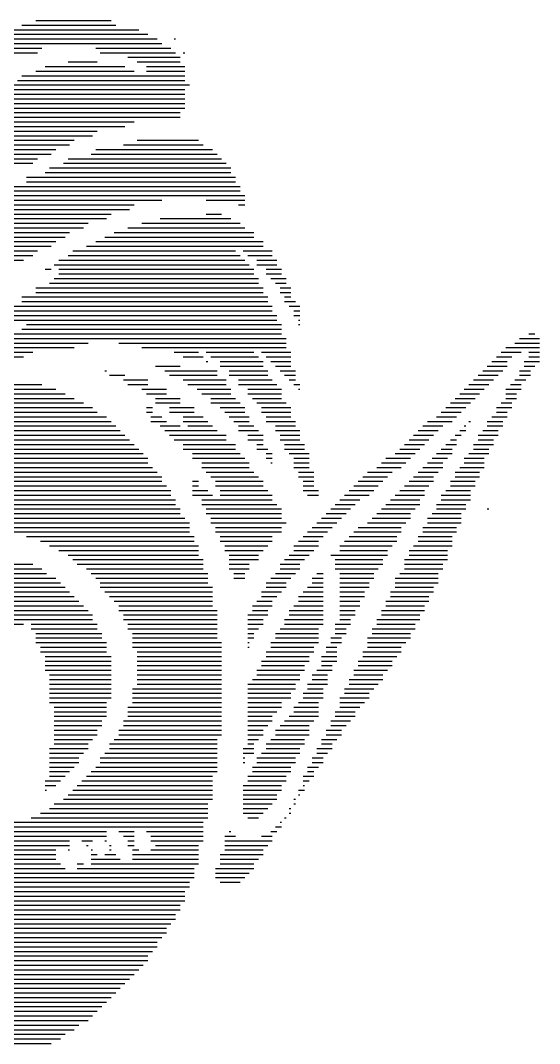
# Model space of a CAD drawing. Header units: inches. Extents: x -5 to 125, y -8 to 83.
# Drawn here: x 71.03 to 73.89, y 30.69 to 36.33 of the extents above; entities that cross this region are included whole.
import ezdxf

# ---------------------------------------------------------------- set-up
doc = ezdxf.new("R2010")
doc.units = ezdxf.units.IN
doc.layers.add('Bottom Overlay', color=54, linetype='Continuous')

msp = doc.modelspace()

# ---------------------------------------------------------------- linework, layer by layer
at = {"layer": 'Bottom Overlay'}
for p, q in [((71.1135, 36.327), (71.5284, 36.327)), ((70.9865, 36.2762), (71.6808, 36.2762)), ((71.0373, 36.3016), (71.5538, 36.3016)), ((70.8849, 36.2254), (71.7824, 36.2254)), ((70.9357, 36.2508), (71.7316, 36.2508)), ((71.8755, 36.2254), (71.884, 36.2254)), ((70.7833, 36.1492), (71.122, 36.1492)), ((70.8087, 36.1746), (71.1474, 36.1746)), ((70.8595, 36.2), (71.8078, 36.2)), ((71.4437, 36.1746), (71.8586, 36.1746)), ((71.4691, 36.1492), (71.884, 36.1492)), ((71.9263, 36.1492), (71.9348, 36.1492)), ((71.2913, 36.0984), (71.4522, 36.0984)), ((71.6215, 36.1238), (71.9094, 36.1238)), ((71.6723, 36.0984), (71.9094, 36.0984)), ((71.1135, 36.0476), (71.6554, 36.0476)), ((71.1643, 36.073), (71.6046, 36.073)), ((71.7231, 36.073), (71.9348, 36.073)), ((71.7231, 36.0476), (71.9348, 36.0476)), ((71.0119, 35.9968), (71.9348, 35.9968)), ((71.0373, 36.0222), (71.9348, 36.0222)), ((70.9103, 35.9206), (71.9348, 35.9206)), ((70.9357, 35.946), (71.9348, 35.946)), ((70.9865, 35.9714), (71.9602, 35.9714)), ((70.8087, 35.8698), (71.9348, 35.8698)), ((70.8849, 35.8952), (71.9348, 35.8952)), ((70.7833, 35.819), (71.9094, 35.819)), ((70.8087, 35.8444), (71.9348, 35.8444)), ((70.7071, 35.7682), (71.6554, 35.7682)), ((70.7579, 35.7936), (71.9094, 35.7936)), ((70.6563, 35.7174), (71.4522, 35.7174)), ((70.7071, 35.7428), (71.6046, 35.7428)), ((70.6055, 35.6666), (71.3252, 35.6666)), ((70.6055, 35.6412), (71.2998, 35.6412)), ((70.6563, 35.692), (71.4268, 35.692)), ((71.5961, 35.6412), (72.0364, 35.6412)), ((71.6723, 35.6666), (72.011, 35.6666)), ((70.5547, 35.6158), (71.2236, 35.6158)), ((70.5547, 35.5904), (71.1982, 35.5904)), ((71.4183, 35.5904), (72.1126, 35.5904)), ((71.4437, 35.6158), (72.0872, 35.6158)), ((70.5039, 35.5396), (71.0966, 35.5396)), ((70.5293, 35.565), (71.122, 35.565)), ((71.2659, 35.5396), (72.1634, 35.5396)), ((71.2913, 35.565), (72.138, 35.565)), ((71.1643, 35.4888), (72.1888, 35.4888)), ((71.1897, 35.5142), (72.1888, 35.5142)), ((70.9865, 35.4126), (72.2396, 35.4126)), ((71.0627, 35.4634), (72.2142, 35.4634)), ((71.0627, 35.438), (72.2142, 35.438)), ((70.9103, 35.3618), (72.265, 35.3618)), ((70.9611, 35.3872), (72.2396, 35.3872)), ((70.8087, 35.311), (71.6554, 35.311)), ((70.8849, 35.3364), (71.8078, 35.3364)), ((72.0533, 35.3364), (72.265, 35.3364)), ((72.2311, 35.311), (72.265, 35.311)), ((70.4023, 35.2602), (71.5284, 35.2602)), ((70.8087, 35.2856), (71.63, 35.2856)), ((72.0533, 35.2602), (72.138, 35.2602)), ((70.3515, 35.2094), (71.4014, 35.2094)), ((70.3769, 35.2348), (71.503, 35.2348)), ((71.6977, 35.2094), (72.2396, 35.2094)), ((71.7993, 35.2348), (72.1888, 35.2348)), ((70.3261, 35.1332), (71.2744, 35.1332)), ((70.3515, 35.184), (71.376, 35.184)), ((70.3515, 35.1586), (71.2998, 35.1586)), ((71.4945, 35.1332), (72.3158, 35.1332)), ((71.5453, 35.1586), (72.3158, 35.1586)), ((71.6215, 35.184), (72.265, 35.184)), ((70.3007, 35.1078), (71.2236, 35.1078)), ((70.3007, 35.0824), (71.1982, 35.0824)), ((71.3929, 35.0824), (72.3666, 35.0824)), ((71.4437, 35.1078), (72.3666, 35.1078)), ((70.2753, 35.0316), (71.0966, 35.0316)), ((70.3007, 35.057), (71.122, 35.057)), ((71.2913, 35.0316), (72.2396, 35.0316)), ((71.3167, 35.057), (72.2142, 35.057)), ((72.2565, 35.057), (72.4174, 35.057)), ((72.2819, 35.0316), (72.4174, 35.0316)), ((70.2499, 35.0062), (71.0458, 35.0062)), ((71.2151, 34.9808), (72.2904, 34.9808)), ((71.2405, 35.0062), (72.265, 35.0062)), ((72.3327, 35.0062), (72.4428, 35.0062)), ((72.3327, 34.9808), (72.4428, 34.9808)), ((71.1643, 34.9554), (71.1982, 34.9554)), ((71.2151, 34.9046), (72.3412, 34.9046)), ((71.2405, 34.9554), (72.3158, 34.9554)), ((71.2405, 34.93), (72.3158, 34.93)), ((72.3835, 34.9554), (72.4682, 34.9554)), ((72.3835, 34.93), (72.4682, 34.93)), ((72.4089, 34.9046), (72.4936, 34.9046)), ((71.1135, 34.8538), (72.3666, 34.8538)), ((71.1897, 34.8792), (72.3412, 34.8792)), ((72.4343, 34.8792), (72.4936, 34.8792)), ((72.4597, 34.8538), (72.519, 34.8538)), ((71.0373, 34.803), (72.392, 34.803)), ((71.1135, 34.8284), (72.3666, 34.8284)), ((72.4597, 34.8284), (72.519, 34.8284)), ((72.4851, 34.803), (72.519, 34.803)), ((70.9611, 34.7522), (72.4174, 34.7522)), ((71.0373, 34.7776), (72.392, 34.7776)), ((72.4851, 34.7776), (72.5444, 34.7776)), ((72.5105, 34.7522), (72.5698, 34.7522)), ((70.9103, 34.7014), (72.4428, 34.7014)), ((70.9611, 34.7268), (72.4174, 34.7268)), ((72.5359, 34.7268), (72.5698, 34.7268)), ((72.5359, 34.7014), (72.5698, 34.7014)), ((70.8849, 34.676), (72.4428, 34.676)), ((71.0373, 34.6252), (72.4682, 34.6252)), ((71.0627, 34.6506), (72.4682, 34.6506)), ((72.5613, 34.676), (72.5698, 34.676)), ((72.5613, 34.6506), (72.5698, 34.6506)), ((70.9611, 34.5744), (72.4936, 34.5744)), ((70.9865, 34.5998), (72.4682, 34.5998)), ((73.7805, 34.5744), (73.8906, 34.5744)), ((73.8313, 34.5998), (73.8652, 34.5998)), ((70.8849, 34.5236), (71.3252, 34.5236)), ((70.9103, 34.549), (71.4014, 34.549)), ((71.5707, 34.549), (72.4936, 34.549)), ((71.6977, 34.5236), (72.4936, 34.5236)), ((73.7043, 34.5236), (73.8906, 34.5236)), ((73.7551, 34.549), (73.8906, 34.549)), ((70.8087, 34.4728), (71.0458, 34.4728)), ((70.8341, 34.4982), (71.0966, 34.4982)), ((71.8755, 34.4982), (72.011, 34.4982)), ((71.9263, 34.4728), (72.0364, 34.4728)), ((72.0533, 34.4982), (72.3158, 34.4982)), ((72.0787, 34.4728), (72.3412, 34.4728)), ((72.3581, 34.4982), (72.519, 34.4982)), ((72.3835, 34.4728), (72.519, 34.4728)), ((73.6535, 34.4728), (73.7382, 34.4728)), ((73.6789, 34.4982), (73.789, 34.4982)), ((73.8313, 34.4982), (73.8906, 34.4982)), ((73.8313, 34.4728), (73.8906, 34.4728)), ((71.7739, 34.422), (71.9094, 34.422)), ((72.0533, 34.4474), (72.0618, 34.4474)), ((72.1295, 34.4474), (72.3666, 34.4474)), ((72.1295, 34.422), (72.3666, 34.422)), ((72.4089, 34.4474), (72.519, 34.4474)), ((72.4343, 34.422), (72.519, 34.422)), ((73.6027, 34.422), (73.7128, 34.422)), ((73.6281, 34.4474), (73.7128, 34.4474)), ((73.8059, 34.4474), (73.8906, 34.4474)), ((73.8059, 34.422), (73.8652, 34.422)), ((71.4945, 34.3966), (71.503, 34.3966)), ((71.5199, 34.3712), (71.6046, 34.3712)), ((71.5961, 34.3458), (71.7316, 34.3458)), ((71.8247, 34.3966), (72.1126, 34.3966)), ((71.8501, 34.3712), (72.1126, 34.3712)), ((71.9263, 34.3458), (72.1634, 34.3458)), ((72.1803, 34.3966), (72.392, 34.3966)), ((72.1803, 34.3712), (72.392, 34.3712)), ((72.2311, 34.3458), (72.4174, 34.3458)), ((72.4597, 34.3966), (72.5444, 34.3966)), ((72.4851, 34.3712), (72.5444, 34.3712)), ((72.5105, 34.3458), (72.5444, 34.3458)), ((73.5265, 34.3458), (73.6366, 34.3458)), ((73.5519, 34.3712), (73.662, 34.3712)), ((73.5773, 34.3966), (73.6874, 34.3966)), ((73.7551, 34.3458), (73.8144, 34.3458)), ((73.7805, 34.3966), (73.8398, 34.3966)), ((73.7805, 34.3712), (73.8398, 34.3712)), ((70.3769, 34.295), (71.2236, 34.295)), ((70.4023, 34.3204), (71.1474, 34.3204)), ((71.6215, 34.3204), (71.7316, 34.3204)), ((71.6977, 34.295), (71.8332, 34.295)), ((71.9517, 34.3204), (72.1634, 34.3204)), ((72.0025, 34.295), (72.1888, 34.295)), ((72.2311, 34.3204), (72.4428, 34.3204)), ((72.2819, 34.295), (72.4682, 34.295)), ((72.5359, 34.3204), (72.5698, 34.3204)), ((72.5613, 34.295), (72.5698, 34.295)), ((73.4757, 34.295), (73.5858, 34.295)), ((73.5011, 34.3204), (73.6112, 34.3204)), ((73.7043, 34.295), (73.789, 34.295)), ((73.7297, 34.3204), (73.789, 34.3204)), ((70.3515, 34.2696), (71.2744, 34.2696)), ((70.3515, 34.2442), (71.3252, 34.2442)), ((71.7231, 34.2696), (71.8332, 34.2696)), ((71.7739, 34.2442), (71.9094, 34.2442)), ((72.0279, 34.2696), (72.1888, 34.2696)), ((72.0787, 34.2442), (72.2142, 34.2442)), ((72.2819, 34.2696), (72.4682, 34.2696)), ((72.3073, 34.2442), (72.4682, 34.2442)), ((73.4249, 34.2442), (73.535, 34.2442)), ((73.4503, 34.2696), (73.5604, 34.2696)), ((73.7043, 34.2696), (73.7636, 34.2696)), ((73.7043, 34.2442), (73.7636, 34.2442)), ((67.5575, 34.1934), (71.4268, 34.1934)), ((70.3261, 34.2188), (71.376, 34.2188)), ((71.7231, 34.1934), (71.757, 34.1934)), ((71.7739, 34.2188), (71.9094, 34.2188)), ((71.8501, 34.1934), (71.9856, 34.1934)), ((72.0787, 34.2188), (72.2396, 34.2188)), ((72.1295, 34.1934), (72.265, 34.1934)), ((72.3327, 34.2188), (72.4936, 34.2188)), ((72.3581, 34.1934), (72.519, 34.1934)), ((73.3741, 34.1934), (73.4842, 34.1934)), ((73.3995, 34.2188), (73.5096, 34.2188)), ((73.6535, 34.1934), (73.7382, 34.1934)), ((73.6789, 34.2188), (73.7382, 34.2188)), ((66.5161, 34.1426), (71.503, 34.1426)), ((67.1511, 34.1172), (71.5284, 34.1172)), ((67.5575, 34.168), (71.4522, 34.168)), ((71.7231, 34.168), (71.757, 34.168)), ((71.7485, 34.1426), (71.8078, 34.1426)), ((71.7485, 34.1172), (71.8332, 34.1172)), ((71.8501, 34.168), (71.9856, 34.168)), ((71.9263, 34.1426), (72.0364, 34.1426)), ((71.9263, 34.1172), (72.0618, 34.1172)), ((72.1549, 34.168), (72.265, 34.168)), ((72.1803, 34.1426), (72.2904, 34.1426)), ((72.2057, 34.1172), (72.2904, 34.1172)), ((72.3581, 34.168), (72.519, 34.168)), ((72.3835, 34.1426), (72.519, 34.1426)), ((72.3835, 34.1172), (72.5444, 34.1172)), ((73.2725, 34.1172), (73.408, 34.1172)), ((73.3233, 34.1426), (73.4334, 34.1426)), ((73.3487, 34.168), (73.4588, 34.168)), ((73.5011, 34.1172), (73.5096, 34.1172)), ((73.6027, 34.1172), (73.6874, 34.1172)), ((73.6281, 34.1426), (73.7128, 34.1426)), ((73.6535, 34.168), (73.7128, 34.168)), ((67.1511, 34.0918), (71.5538, 34.0918)), ((67.1511, 34.0664), (71.5792, 34.0664)), ((71.7993, 34.0918), (71.9094, 34.0918)), ((71.8247, 34.0664), (72.1126, 34.0664)), ((71.9517, 34.0918), (72.0872, 34.0918)), ((72.2311, 34.0918), (72.3158, 34.0918)), ((72.2311, 34.0664), (72.3412, 34.0664)), ((72.4343, 34.0918), (72.5444, 34.0918)), ((72.4343, 34.0664), (72.5698, 34.0664)), ((73.2217, 34.0664), (73.3318, 34.0664)), ((73.2471, 34.0918), (73.3572, 34.0918)), ((73.4503, 34.0664), (73.4842, 34.0664)), ((73.4757, 34.0918), (73.4842, 34.0918)), ((73.5773, 34.0664), (73.662, 34.0664)), ((73.6027, 34.0918), (73.6874, 34.0918)), ((67.1003, 34.041), (71.6046, 34.041)), ((67.1003, 34.0156), (71.63, 34.0156)), ((71.8501, 34.041), (72.1634, 34.041)), ((71.8755, 34.0156), (72.1634, 34.0156)), ((72.2819, 34.041), (72.3666, 34.041)), ((72.2819, 34.0156), (72.3666, 34.0156)), ((72.4597, 34.041), (72.5698, 34.041)), ((72.4597, 34.0156), (72.5698, 34.0156)), ((73.1709, 34.0156), (73.281, 34.0156)), ((73.1963, 34.041), (73.3064, 34.041)), ((73.3995, 34.0156), (73.4334, 34.0156)), ((73.4249, 34.041), (73.4588, 34.041)), ((73.5519, 34.041), (73.662, 34.041)), ((73.5519, 34.0156), (73.6366, 34.0156)), ((67.0749, 33.9648), (71.6808, 33.9648)), ((67.1003, 33.9902), (71.6554, 33.9902)), ((71.9263, 33.9902), (72.2142, 33.9902)), ((71.9263, 33.9648), (72.2142, 33.9648)), ((72.3327, 33.9902), (72.3666, 33.9902)), ((72.3327, 33.9648), (72.392, 33.9648)), ((72.4851, 33.9902), (72.5952, 33.9902)), ((72.4851, 33.9648), (72.5952, 33.9648)), ((73.1201, 33.9648), (73.2302, 33.9648)), ((73.1455, 33.9902), (73.2556, 33.9902)), ((73.3487, 33.9648), (73.408, 33.9648)), ((73.3741, 33.9902), (73.4334, 33.9902)), ((73.5265, 33.9902), (73.6366, 33.9902)), ((73.5265, 33.9648), (73.6112, 33.9648)), ((67.0495, 33.9394), (71.7062, 33.9394)), ((67.0495, 33.914), (71.7316, 33.914)), ((71.9771, 33.9394), (72.2396, 33.9394)), ((71.9771, 33.914), (72.265, 33.914)), ((72.3835, 33.9394), (72.4174, 33.9394)), ((72.3835, 33.914), (72.4174, 33.914)), ((72.5105, 33.9394), (72.6206, 33.9394)), ((72.5359, 33.914), (72.6206, 33.914)), ((73.0439, 33.914), (73.1794, 33.914)), ((73.0947, 33.9394), (73.2048, 33.9394)), ((73.2979, 33.914), (73.3826, 33.914)), ((73.3233, 33.9394), (73.408, 33.9394)), ((73.4757, 33.914), (73.5858, 33.914)), ((73.5011, 33.9394), (73.6112, 33.9394)), ((67.0241, 33.8886), (71.7316, 33.8886)), ((70.5039, 33.8632), (71.757, 33.8632)), ((70.5547, 33.8378), (71.7824, 33.8378)), ((72.0279, 33.8886), (72.2904, 33.8886)), ((72.0279, 33.8632), (72.2904, 33.8632)), ((72.0533, 33.8378), (72.3158, 33.8378)), ((72.4089, 33.8886), (72.4174, 33.8886)), ((72.5359, 33.8886), (72.6206, 33.8886)), ((72.5359, 33.8632), (72.6206, 33.8632)), ((72.5613, 33.8378), (72.646, 33.8378)), ((72.9423, 33.8378), (73.0778, 33.8378)), ((72.9931, 33.8632), (73.1286, 33.8632)), ((73.0185, 33.8886), (73.154, 33.8886)), ((73.2217, 33.8378), (73.3318, 33.8378)), ((73.2471, 33.8632), (73.3572, 33.8632)), ((73.2725, 33.8886), (73.3572, 33.8886)), ((73.4249, 33.8378), (73.5604, 33.8378)), ((73.4503, 33.8632), (73.5858, 33.8632)), ((73.4757, 33.8886), (73.5858, 33.8886)), ((70.5547, 33.8124), (71.8078, 33.8124)), ((70.5547, 33.787), (71.8078, 33.787)), ((71.9771, 33.787), (72.011, 33.787)), ((72.0787, 33.8124), (72.3412, 33.8124)), ((72.1041, 33.787), (72.3666, 33.787)), ((72.5613, 33.8124), (72.646, 33.8124)), ((72.5867, 33.787), (72.646, 33.787)), ((72.8915, 33.787), (73.027, 33.787)), ((72.9169, 33.8124), (73.0524, 33.8124)), ((73.1709, 33.787), (73.3064, 33.787)), ((73.1963, 33.8124), (73.3064, 33.8124)), ((73.3995, 33.787), (73.535, 33.787)), ((73.4249, 33.8124), (73.5604, 33.8124)), ((70.5547, 33.7616), (71.8332, 33.7616)), ((70.5547, 33.7362), (71.8586, 33.7362)), ((71.9771, 33.7616), (72.011, 33.7616)), ((71.9771, 33.7362), (72.0618, 33.7362)), ((72.1041, 33.7616), (72.3666, 33.7616)), ((72.1295, 33.7362), (72.392, 33.7362)), ((72.5867, 33.7616), (72.646, 33.7616)), ((72.5867, 33.7362), (72.6714, 33.7362)), ((72.8407, 33.7362), (72.9762, 33.7362)), ((72.8661, 33.7616), (73.0016, 33.7616)), ((73.1201, 33.7362), (73.2556, 33.7362)), ((73.1455, 33.7616), (73.281, 33.7616)), ((73.3741, 33.7362), (73.5096, 33.7362)), ((73.3995, 33.7616), (73.535, 33.7616)), ((70.5039, 33.6854), (71.884, 33.6854)), ((70.5293, 33.7108), (71.8586, 33.7108)), ((71.9771, 33.7108), (72.0872, 33.7108)), ((72.0279, 33.6854), (72.4174, 33.6854)), ((72.1295, 33.7108), (72.4174, 33.7108)), ((72.6121, 33.7108), (72.6714, 33.7108)), ((72.7899, 33.6854), (72.9, 33.6854)), ((72.8153, 33.7108), (72.9508, 33.7108)), ((73.0693, 33.6854), (73.2302, 33.6854)), ((73.0947, 33.7108), (73.2556, 33.7108)), ((73.3487, 33.7108), (73.5096, 33.7108)), ((73.3487, 33.6854), (73.5096, 33.6854)), ((70.3769, 33.6092), (71.9094, 33.6092)), ((70.4277, 33.6346), (71.9094, 33.6346)), ((70.4785, 33.66), (71.884, 33.66)), ((72.0279, 33.66), (72.4428, 33.66)), ((72.0533, 33.6346), (72.4682, 33.6346)), ((72.0533, 33.6092), (72.4682, 33.6092)), ((72.7137, 33.6092), (72.8238, 33.6092)), ((72.7391, 33.6346), (72.8492, 33.6346)), ((72.7645, 33.66), (72.8746, 33.66)), ((72.9931, 33.6092), (73.1794, 33.6092)), ((73.0185, 33.6346), (73.2048, 33.6346)), ((73.0439, 33.66), (73.2302, 33.66)), ((73.2979, 33.6092), (73.4588, 33.6092)), ((73.3233, 33.66), (73.4842, 33.66)), ((73.3233, 33.6346), (73.4842, 33.6346)), ((73.6027, 33.6346), (73.6112, 33.6346)), ((70.1991, 33.5584), (71.9602, 33.5584)), ((70.3007, 33.5838), (71.9348, 33.5838)), ((72.0787, 33.5838), (72.4682, 33.5838)), ((72.0787, 33.5584), (72.4936, 33.5584)), ((72.6629, 33.5584), (72.773, 33.5584)), ((72.6883, 33.5838), (72.7984, 33.5838)), ((72.9423, 33.5584), (73.154, 33.5584)), ((72.9677, 33.5838), (73.1794, 33.5838)), ((73.2725, 33.5838), (73.4588, 33.5838)), ((73.2725, 33.5584), (73.4588, 33.5584)), ((66.9225, 33.533), (71.9602, 33.533)), ((66.9225, 33.5076), (71.9602, 33.5076)), ((72.1041, 33.533), (72.4682, 33.533)), ((72.1041, 33.5076), (72.4682, 33.5076)), ((72.6121, 33.5076), (72.7222, 33.5076)), ((72.6375, 33.533), (72.7476, 33.533)), ((72.8661, 33.5076), (73.1286, 33.5076)), ((72.8915, 33.533), (73.1286, 33.533)), ((73.2471, 33.533), (73.4334, 33.533)), ((73.2471, 33.5076), (73.4334, 33.5076)), ((71.0627, 33.4822), (71.9856, 33.4822)), ((71.1389, 33.4568), (71.9856, 33.4568)), ((72.1295, 33.4822), (72.4174, 33.4822)), ((72.1295, 33.4568), (72.4174, 33.4568)), ((72.5613, 33.4568), (72.6714, 33.4568)), ((72.5867, 33.4822), (72.6968, 33.4822)), ((72.8153, 33.4568), (73.1032, 33.4568)), ((72.8407, 33.4822), (73.1032, 33.4822)), ((73.2217, 33.4822), (73.408, 33.4822)), ((73.2217, 33.4568), (73.408, 33.4568)), ((71.1897, 33.4314), (72.011, 33.4314)), ((71.2405, 33.406), (72.011, 33.406)), ((72.1549, 33.4314), (72.392, 33.4314)), ((72.1549, 33.406), (72.3666, 33.406)), ((72.5359, 33.4314), (72.6714, 33.4314)), ((72.5359, 33.406), (72.646, 33.406)), ((72.7899, 33.4314), (73.0778, 33.4314)), ((72.7899, 33.406), (73.0524, 33.406)), ((73.1709, 33.406), (73.3826, 33.406)), ((73.1963, 33.4314), (73.408, 33.4314)), ((70.6309, 33.3298), (71.0966, 33.3298)), ((71.2913, 33.3806), (72.011, 33.3806)), ((71.3167, 33.3552), (72.0364, 33.3552)), ((71.3421, 33.3298), (72.0364, 33.3298)), ((72.1803, 33.3806), (72.3412, 33.3806)), ((72.1803, 33.3552), (72.3412, 33.3552)), ((72.1803, 33.3298), (72.2904, 33.3298)), ((72.4597, 33.3298), (72.5698, 33.3298)), ((72.4851, 33.3552), (72.5952, 33.3552)), ((72.5105, 33.3806), (72.6206, 33.3806)), ((72.7391, 33.3806), (73.0524, 33.3806)), ((72.7645, 33.3552), (73.027, 33.3552)), ((72.7645, 33.3298), (73.027, 33.3298)), ((73.1455, 33.3552), (73.3826, 33.3552)), ((73.1455, 33.3298), (73.3572, 33.3298)), ((73.1709, 33.3806), (73.3826, 33.3806)), ((70.5547, 33.279), (71.1728, 33.279)), ((70.6055, 33.3044), (71.1474, 33.3044)), ((71.3929, 33.3044), (72.0364, 33.3044)), ((71.4183, 33.279), (72.0618, 33.279)), ((72.1803, 33.3044), (72.2904, 33.3044)), ((72.2057, 33.279), (72.265, 33.279)), ((72.4343, 33.279), (72.5444, 33.279)), ((72.4597, 33.3044), (72.5698, 33.3044)), ((72.6629, 33.279), (72.6968, 33.279)), ((72.7645, 33.3044), (73.0016, 33.3044)), ((72.7899, 33.279), (72.9762, 33.279)), ((73.1201, 33.279), (73.3318, 33.279)), ((73.1455, 33.3044), (73.3572, 33.3044)), ((70.5039, 33.2282), (71.249, 33.2282)), ((70.5293, 33.2536), (71.2236, 33.2536)), ((71.4437, 33.2536), (72.0618, 33.2536)), ((71.4691, 33.2282), (72.0618, 33.2282)), ((72.2057, 33.2536), (72.265, 33.2536)), ((72.3835, 33.2282), (72.4936, 33.2282)), ((72.4089, 33.2536), (72.519, 33.2536)), ((72.6375, 33.2536), (72.6968, 33.2536)), ((72.6375, 33.2282), (72.6968, 33.2282)), ((72.7899, 33.2536), (72.9762, 33.2536)), ((72.7899, 33.2282), (72.9508, 33.2282)), ((73.0947, 33.2536), (73.3318, 33.2536)), ((73.0947, 33.2282), (73.3318, 33.2282)), ((70.8595, 33.2028), (71.2744, 33.2028)), ((70.9103, 33.1774), (71.2998, 33.1774)), ((71.4691, 33.2028), (72.0872, 33.2028)), ((71.4945, 33.1774), (72.0872, 33.1774)), ((72.3581, 33.1774), (72.4682, 33.1774)), ((72.3835, 33.2028), (72.4936, 33.2028)), ((72.5867, 33.1774), (72.6968, 33.1774)), ((72.6121, 33.2028), (72.6968, 33.2028)), ((72.7899, 33.2028), (72.9508, 33.2028)), ((72.7899, 33.1774), (72.9254, 33.1774)), ((73.0693, 33.1774), (73.3064, 33.1774)), ((73.0947, 33.2028), (73.3064, 33.2028)), ((70.9103, 33.1012), (71.376, 33.1012)), ((70.9611, 33.152), (71.3252, 33.152)), ((70.9865, 33.1266), (71.3506, 33.1266)), ((71.5199, 33.152), (72.0872, 33.152)), ((71.5453, 33.1266), (72.0872, 33.1266)), ((71.5707, 33.1012), (72.0872, 33.1012)), ((72.3073, 33.1012), (72.4174, 33.1012)), ((72.3327, 33.1266), (72.4174, 33.1266)), ((72.3581, 33.152), (72.4428, 33.152)), ((72.5359, 33.1012), (72.6968, 33.1012)), ((72.5613, 33.152), (72.6968, 33.152)), ((72.5613, 33.1266), (72.6968, 33.1266)), ((72.7899, 33.152), (72.9254, 33.152)), ((72.7899, 33.1266), (72.9, 33.1266)), ((72.7899, 33.1012), (72.9, 33.1012)), ((73.0439, 33.1266), (73.281, 33.1266)), ((73.0439, 33.1012), (73.2556, 33.1012)), ((73.0693, 33.152), (73.281, 33.152)), ((70.8849, 33.0758), (71.4014, 33.0758)), ((70.8849, 33.0504), (71.4268, 33.0504)), ((71.5707, 33.0758), (72.1126, 33.0758)), ((71.5961, 33.0504), (72.1126, 33.0504)), ((72.2819, 33.0504), (72.392, 33.0504)), ((72.3073, 33.0758), (72.392, 33.0758)), ((72.5105, 33.0758), (72.6968, 33.0758)), ((72.5105, 33.0504), (72.6968, 33.0504)), ((72.7899, 33.0758), (72.8746, 33.0758)), ((72.7899, 33.0504), (72.8746, 33.0504)), ((73.0185, 33.0758), (73.2556, 33.0758)), ((73.0185, 33.0504), (73.2302, 33.0504)), ((70.8595, 33.025), (71.4268, 33.025)), ((70.8595, 32.9996), (71.0458, 32.9996)), ((71.0881, 32.9996), (71.4522, 32.9996)), ((71.5961, 33.025), (72.1126, 33.025)), ((71.6215, 32.9996), (72.1126, 32.9996)), ((72.2819, 33.025), (72.3666, 33.025)), ((72.2819, 32.9996), (72.3666, 32.9996)), ((72.4851, 33.025), (72.6968, 33.025)), ((72.4851, 32.9996), (72.6968, 32.9996)), ((72.7645, 32.9996), (72.8492, 32.9996)), ((72.7899, 33.025), (72.8492, 33.025)), ((72.9931, 33.025), (73.2302, 33.025)), ((72.9931, 32.9996), (73.2048, 32.9996)), ((71.0881, 32.9742), (71.4522, 32.9742)), ((71.1135, 32.9488), (71.4776, 32.9488)), ((71.6215, 32.9742), (72.1126, 32.9742)), ((71.6469, 32.9488), (72.1126, 32.9488)), ((72.2819, 32.9742), (72.3412, 32.9742)), ((72.2819, 32.9488), (72.3158, 32.9488)), ((72.4343, 32.9488), (72.6714, 32.9488)), ((72.4597, 32.9742), (72.6714, 32.9742)), ((72.7645, 32.9742), (72.8238, 32.9742)), ((72.7645, 32.9488), (72.8238, 32.9488)), ((72.9677, 32.9742), (73.2048, 32.9742)), ((72.9677, 32.9488), (73.1794, 32.9488)), ((71.1135, 32.9234), (71.4776, 32.9234)), ((71.1135, 32.898), (71.503, 32.898)), ((71.6469, 32.9234), (72.1126, 32.9234)), ((71.6469, 32.898), (72.138, 32.898)), ((72.2819, 32.9234), (72.3158, 32.9234)), ((72.2819, 32.898), (72.2904, 32.898)), ((72.4089, 32.898), (72.6714, 32.898)), ((72.4343, 32.9234), (72.6714, 32.9234)), ((72.7391, 32.9234), (72.7984, 32.9234)), ((72.7391, 32.898), (72.7984, 32.898)), ((72.9423, 32.9234), (73.1794, 32.9234)), ((72.9423, 32.898), (73.154, 32.898)), ((71.1389, 32.8726), (71.503, 32.8726)), ((71.1389, 32.8472), (71.503, 32.8472)), ((71.1643, 32.8218), (71.5284, 32.8218)), ((71.6469, 32.8726), (72.138, 32.8726)), ((71.6723, 32.8472), (72.138, 32.8472)), ((71.6723, 32.8218), (72.138, 32.8218)), ((72.2819, 32.8726), (72.2904, 32.8726)), ((72.3835, 32.8472), (72.646, 32.8472)), ((72.3835, 32.8218), (72.6206, 32.8218)), ((72.4089, 32.8726), (72.646, 32.8726)), ((72.6883, 32.8218), (72.773, 32.8218)), ((72.7137, 32.8726), (72.773, 32.8726)), ((72.7137, 32.8472), (72.773, 32.8472)), ((72.9169, 32.8472), (73.1286, 32.8472)), ((72.9169, 32.8218), (73.1032, 32.8218)), ((72.9423, 32.8726), (73.1286, 32.8726)), ((71.1643, 32.7964), (71.5284, 32.7964)), ((71.1643, 32.771), (71.5284, 32.771)), ((71.6723, 32.7964), (72.138, 32.7964)), ((71.6723, 32.771), (72.138, 32.771)), ((72.3581, 32.7964), (72.6206, 32.7964)), ((72.3581, 32.771), (72.5952, 32.771)), ((72.6883, 32.7964), (72.773, 32.7964)), ((72.6883, 32.771), (72.7476, 32.771)), ((72.8915, 32.7964), (73.0778, 32.7964)), ((72.8915, 32.771), (73.0778, 32.771)), ((71.1643, 32.7456), (71.5284, 32.7456)), ((71.1897, 32.7202), (71.5284, 32.7202)), ((71.6723, 32.7456), (72.138, 32.7456)), ((71.6723, 32.7202), (72.138, 32.7202)), ((72.3327, 32.7456), (72.5952, 32.7456)), ((72.3327, 32.7202), (72.5698, 32.7202)), ((72.6375, 32.7202), (72.7222, 32.7202)), ((72.6629, 32.7456), (72.7476, 32.7456)), ((72.8661, 32.7456), (73.0524, 32.7456)), ((72.8661, 32.7202), (73.027, 32.7202)), ((71.1897, 32.6948), (71.5284, 32.6948)), ((71.1897, 32.6694), (71.5284, 32.6694)), ((71.6723, 32.6948), (72.138, 32.6948)), ((71.6723, 32.6694), (72.138, 32.6694)), ((72.2819, 32.6694), (72.5444, 32.6694)), ((72.3073, 32.6948), (72.5698, 32.6948)), ((72.6121, 32.6694), (72.7222, 32.6694)), ((72.6375, 32.6948), (72.7222, 32.6948)), ((72.8407, 32.6948), (73.027, 32.6948)), ((72.8407, 32.6694), (73.0016, 32.6694)), ((71.1897, 32.644), (71.5284, 32.644)), ((71.1897, 32.6186), (71.5284, 32.6186)), ((71.1897, 32.5932), (71.5284, 32.5932)), ((71.6469, 32.644), (72.138, 32.644)), ((71.6469, 32.6186), (72.138, 32.6186)), ((71.6469, 32.5932), (72.138, 32.5932)), ((72.2819, 32.644), (72.5444, 32.644)), ((72.2819, 32.6186), (72.519, 32.6186)), ((72.2819, 32.5932), (72.519, 32.5932)), ((72.5867, 32.6186), (72.6968, 32.6186)), ((72.5867, 32.5932), (72.6968, 32.5932)), ((72.6121, 32.644), (72.6968, 32.644)), ((72.7899, 32.5932), (72.9508, 32.5932)), ((72.8153, 32.644), (72.9762, 32.644)), ((72.8153, 32.6186), (72.9508, 32.6186)), ((71.1897, 32.5678), (71.503, 32.5678)), ((71.2151, 32.5424), (71.503, 32.5424)), ((71.6215, 32.5424), (72.138, 32.5424)), ((71.6469, 32.5678), (72.138, 32.5678)), ((72.2819, 32.5678), (72.4682, 32.5678)), ((72.2819, 32.5424), (72.4682, 32.5424)), ((72.5359, 32.5424), (72.6714, 32.5424)), ((72.5613, 32.5678), (72.6714, 32.5678)), ((72.7899, 32.5678), (72.9254, 32.5678)), ((72.7899, 32.5424), (72.9, 32.5424)), ((71.2151, 32.517), (71.503, 32.517)), ((71.2151, 32.4916), (71.503, 32.4916)), ((71.6215, 32.517), (72.138, 32.517)), ((71.6215, 32.4916), (72.138, 32.4916)), ((72.2819, 32.517), (72.4428, 32.517)), ((72.2819, 32.4916), (72.4174, 32.4916)), ((72.5105, 32.4916), (72.6714, 32.4916)), ((72.5359, 32.517), (72.6714, 32.517)), ((72.7645, 32.517), (72.8746, 32.517)), ((72.7645, 32.4916), (72.8746, 32.4916)), ((71.2151, 32.4662), (71.4776, 32.4662)), ((71.2151, 32.4408), (71.4776, 32.4408)), ((71.5961, 32.4662), (72.138, 32.4662)), ((71.5961, 32.4408), (72.138, 32.4408)), ((72.2819, 32.4662), (72.4174, 32.4662)), ((72.2819, 32.4408), (72.392, 32.4408)), ((72.4597, 32.4408), (72.6206, 32.4408)), ((72.4851, 32.4662), (72.646, 32.4662)), ((72.7391, 32.4662), (72.8492, 32.4662)), ((72.7391, 32.4408), (72.8238, 32.4408)), ((71.2151, 32.4154), (71.4522, 32.4154)), ((71.2151, 32.39), (71.4522, 32.39)), ((71.5707, 32.4154), (72.138, 32.4154)), ((71.5707, 32.39), (72.138, 32.39)), ((72.2819, 32.4154), (72.3666, 32.4154)), ((72.2819, 32.39), (72.3666, 32.39)), ((72.4343, 32.4154), (72.6206, 32.4154)), ((72.4343, 32.39), (72.6206, 32.39)), ((72.7137, 32.4154), (72.7984, 32.4154)), ((72.7137, 32.39), (72.7984, 32.39)), ((71.1897, 32.3138), (71.4014, 32.3138)), ((71.2151, 32.3646), (71.4268, 32.3646)), ((71.2151, 32.3392), (71.4014, 32.3392)), ((71.5199, 32.3392), (72.1126, 32.3392)), ((71.5199, 32.3138), (72.1126, 32.3138)), ((71.5453, 32.3646), (72.1126, 32.3646)), ((72.2565, 32.3138), (72.3158, 32.3138)), ((72.2819, 32.3646), (72.3412, 32.3646)), ((72.2819, 32.3392), (72.3158, 32.3392)), ((72.3835, 32.3392), (72.5952, 32.3392)), ((72.3835, 32.3138), (72.5698, 32.3138)), ((72.4089, 32.3646), (72.5952, 32.3646)), ((72.6629, 32.3138), (72.7476, 32.3138)), ((72.6883, 32.3646), (72.773, 32.3646)), ((72.6883, 32.3392), (72.7476, 32.3392)), ((71.1897, 32.2884), (71.376, 32.2884)), ((71.1897, 32.263), (71.3506, 32.263)), ((71.4691, 32.263), (72.1126, 32.263)), ((71.4945, 32.2884), (72.1126, 32.2884)), ((72.2565, 32.2884), (72.3158, 32.2884)), ((72.2565, 32.263), (72.265, 32.263)), ((72.3327, 32.263), (72.5444, 32.263)), ((72.3581, 32.2884), (72.5698, 32.2884)), ((72.6375, 32.263), (72.6968, 32.263)), ((72.6629, 32.2884), (72.7222, 32.2884)), ((71.1897, 32.2376), (71.3506, 32.2376)), ((71.1897, 32.2122), (71.3252, 32.2122)), ((71.4437, 32.2122), (72.1126, 32.2122)), ((71.4691, 32.2376), (72.1126, 32.2376)), ((72.2565, 32.2376), (72.265, 32.2376)), ((72.3073, 32.2122), (72.519, 32.2122)), ((72.3327, 32.2376), (72.5444, 32.2376)), ((72.6121, 32.2122), (72.6714, 32.2122)), ((72.6375, 32.2376), (72.6968, 32.2376)), ((71.1897, 32.1868), (71.2998, 32.1868)), ((71.1897, 32.1614), (71.2744, 32.1614)), ((71.3929, 32.1614), (72.0872, 32.1614)), ((71.4183, 32.1868), (72.1126, 32.1868)), ((72.2819, 32.1614), (72.4936, 32.1614)), ((72.3073, 32.1868), (72.519, 32.1868)), ((72.5867, 32.1614), (72.646, 32.1614)), ((72.6121, 32.1868), (72.646, 32.1868)), ((71.1643, 32.136), (71.249, 32.136)), ((71.1643, 32.1106), (71.2236, 32.1106)), ((71.1643, 32.0852), (71.1728, 32.0852)), ((71.3167, 32.0852), (72.0872, 32.0852)), ((71.3421, 32.1106), (72.0872, 32.1106)), ((71.3675, 32.136), (72.0872, 32.136)), ((72.2565, 32.1106), (72.4682, 32.1106)), ((72.2565, 32.0852), (72.4682, 32.0852)), ((72.2819, 32.136), (72.4936, 32.136)), ((72.5613, 32.0852), (72.5952, 32.0852)), ((72.5867, 32.136), (72.6206, 32.136)), ((72.5867, 32.1106), (72.5952, 32.1106)), ((71.2659, 32.0344), (72.0872, 32.0344)), ((71.2913, 32.0598), (72.0872, 32.0598)), ((72.2565, 32.0598), (72.4428, 32.0598)), ((72.2565, 32.0344), (72.4428, 32.0344)), ((72.5359, 32.0344), (72.5444, 32.0344)), ((72.5613, 32.0598), (72.5698, 32.0598)), ((71.1897, 31.9836), (72.0618, 31.9836)), ((71.2151, 32.009), (72.0618, 32.009)), ((72.2565, 32.009), (72.4174, 32.009)), ((72.2565, 31.9836), (72.392, 31.9836)), ((72.5105, 31.9836), (72.519, 31.9836)), ((72.5359, 32.009), (72.5444, 32.009)), ((71.0881, 31.9328), (72.0618, 31.9328)), ((71.1389, 31.9582), (72.0618, 31.9582)), ((72.2565, 31.9582), (72.3666, 31.9582)), ((72.2819, 31.9328), (72.3412, 31.9328)), ((72.4851, 31.9328), (72.4936, 31.9328)), ((72.5105, 31.9582), (72.519, 31.9582)), ((70.8595, 31.882), (72.0364, 31.882)), ((70.9865, 31.9074), (72.0364, 31.9074)), ((72.4343, 31.882), (72.4682, 31.882)), ((72.4597, 31.9074), (72.4682, 31.9074)), ((67.7353, 31.8058), (71.2998, 31.8058)), ((69.8435, 31.8312), (71.503, 31.8312)), ((69.8689, 31.8566), (71.503, 31.8566)), ((71.3675, 31.8058), (71.4268, 31.8058)), ((71.4945, 31.8058), (71.503, 31.8058)), ((71.5707, 31.8566), (71.6554, 31.8566)), ((71.5961, 31.8312), (71.6554, 31.8312)), ((71.6215, 31.8058), (71.6554, 31.8058)), ((71.7231, 31.8566), (72.0364, 31.8566)), ((71.7485, 31.8312), (72.0364, 31.8312)), ((71.7485, 31.8058), (72.0364, 31.8058)), ((72.1549, 31.8312), (72.2142, 31.8312)), ((72.1549, 31.8058), (72.4174, 31.8058)), ((72.1803, 31.8566), (72.1888, 31.8566)), ((72.3581, 31.8312), (72.4174, 31.8312)), ((72.4089, 31.8566), (72.4428, 31.8566)), ((67.7353, 31.7804), (71.2998, 31.7804)), ((67.8115, 31.755), (71.2236, 31.755)), ((71.2913, 31.755), (71.2998, 31.755)), ((71.3929, 31.7804), (71.4014, 31.7804)), ((71.4183, 31.755), (71.4268, 31.755)), ((71.5199, 31.7804), (71.5284, 31.7804)), ((71.5199, 31.755), (71.5284, 31.755)), ((71.6215, 31.7804), (71.6554, 31.7804)), ((71.6469, 31.755), (71.6808, 31.755)), ((71.7485, 31.755), (72.011, 31.755)), ((71.7739, 31.7804), (72.011, 31.7804)), ((72.1549, 31.7804), (72.392, 31.7804)), ((72.1549, 31.755), (72.3666, 31.755)), ((67.8115, 31.7296), (71.2236, 31.7296)), ((67.8115, 31.7042), (71.2236, 31.7042)), ((71.4183, 31.7296), (71.4522, 31.7296)), ((71.4183, 31.7042), (71.5792, 31.7042)), ((71.4945, 31.7296), (71.5538, 31.7296)), ((71.6469, 31.7296), (72.011, 31.7296)), ((71.6469, 31.7042), (72.011, 31.7042)), ((72.1295, 31.7296), (72.3666, 31.7296)), ((72.1295, 31.7042), (72.3412, 31.7042)), ((67.7607, 31.6534), (71.2744, 31.6534)), ((67.7861, 31.6788), (71.249, 31.6788)), ((71.3421, 31.6788), (71.376, 31.6788)), ((71.3421, 31.6534), (71.9856, 31.6534)), ((71.4183, 31.6788), (72.011, 31.6788)), ((72.1041, 31.6534), (72.3158, 31.6534)), ((72.1295, 31.6788), (72.3158, 31.6788)), ((66.9733, 31.628), (71.9856, 31.628)), ((66.9733, 31.6026), (71.9856, 31.6026)), ((72.1041, 31.628), (72.2904, 31.628)), ((72.1041, 31.6026), (72.265, 31.6026)), ((66.9733, 31.5772), (71.9602, 31.5772)), ((69.1069, 31.5518), (71.9602, 31.5518)), ((69.1577, 31.5264), (71.9348, 31.5264)), ((72.1295, 31.5772), (72.2396, 31.5772)), ((69.1831, 31.501), (71.9348, 31.501)), ((69.2339, 31.4756), (71.9348, 31.4756)), ((69.2593, 31.4502), (71.9094, 31.4502)), ((69.3101, 31.4248), (71.9094, 31.4248)), ((69.7419, 31.3994), (71.884, 31.3994)), ((69.7419, 31.374), (71.884, 31.374)), ((69.7165, 31.2978), (71.8332, 31.2978)), ((69.7419, 31.3486), (71.8586, 31.3486)), ((69.7419, 31.3232), (71.8332, 31.3232)), ((69.6911, 31.247), (71.7824, 31.247)), ((69.7165, 31.2724), (71.8078, 31.2724)), ((69.6149, 31.1962), (71.757, 31.1962)), ((69.6657, 31.2216), (71.7824, 31.2216)), ((67.2019, 31.1708), (71.7316, 31.1708)), ((67.2273, 31.1454), (71.7316, 31.1454)), ((67.2527, 31.12), (71.7062, 31.12)), ((67.2527, 31.0946), (71.6808, 31.0946)), ((67.2781, 31.0692), (71.6554, 31.0692)), ((67.3035, 31.0438), (71.63, 31.0438)), ((67.3289, 31.0184), (71.6046, 31.0184)), ((67.3543, 30.993), (71.5792, 30.993)), ((67.3797, 30.9676), (71.5538, 30.9676)), ((67.4051, 30.9422), (71.5284, 30.9422)), ((67.4305, 30.9168), (71.503, 30.9168)), ((67.4559, 30.8914), (71.4776, 30.8914)), ((67.4813, 30.866), (71.4522, 30.866)), ((67.5067, 30.8406), (71.4268, 30.8406)), ((67.5321, 30.8152), (71.4014, 30.8152)), ((67.5575, 30.7898), (71.3506, 30.7898)), ((67.5829, 30.7644), (71.3252, 30.7644)), ((67.6337, 30.739), (71.2744, 30.739)), ((67.6591, 30.7136), (71.249, 30.7136)), ((67.7099, 30.6882), (71.1982, 30.6882))]:
    msp.add_line(p, q, dxfattribs=at)

doc.saveas('drawing.dxf')
